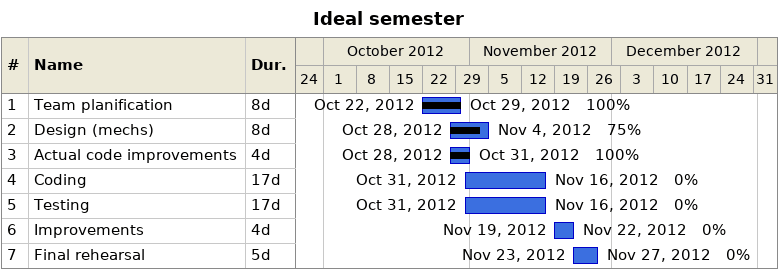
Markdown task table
Ideal semester

| ID | Task | Duration | Start | Finish | % complete |
|---|---|---|---|---|---|
| 1 | Team planification | 8d | 2012-10-22 | 2012-10-29 | 100 |
| 2 | Design (mechs) | 8d | 2012-10-28 | 2012-11-04 | 75 |
| 3 | Actual code improvements | 4d | 2012-10-28 | 2012-10-31 | 100 |
| 4 | Coding | 17d | 2012-10-31 | 2012-11-16 | 0 |
| 5 | Testing | 17d | 2012-10-31 | 2012-11-16 | 0 |
| 6 | Improvements | 4d | 2012-11-19 | 2012-11-22 | 0 |
| 7 | Final rehearsal | 5d | 2012-11-23 | 2012-11-27 | 0 |
